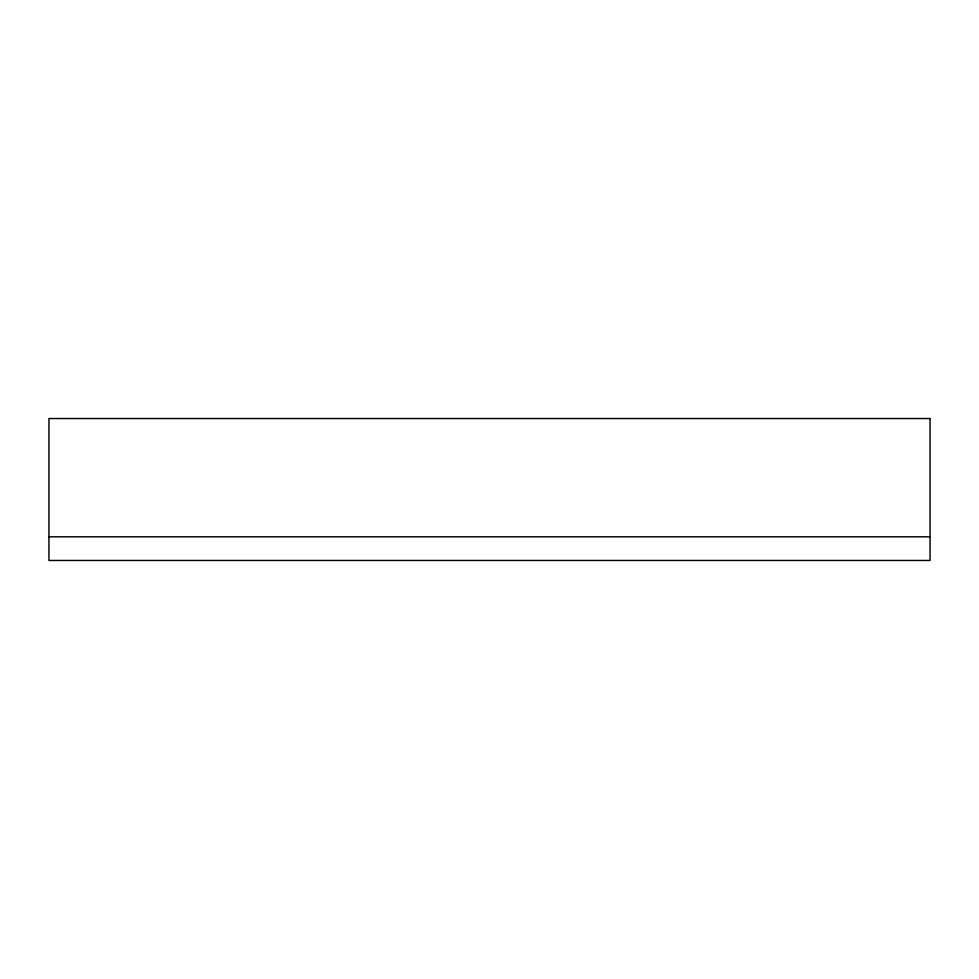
<?xml version="1.0" encoding="UTF-8"?>
<svg xmlns="http://www.w3.org/2000/svg" width="979" height="979" viewBox="0 0 979 979"><rect width="100%" height="100%" fill="white"/><g stroke="black" fill="none" stroke-linecap="round" stroke-linejoin="round"><path stroke-width="1.47" d="M48.95 536.81L930.05 536.81M930.05 418.535L48.95 418.535L48.95 560.465L930.05 560.465L930.05 418.535"/></g></svg>
